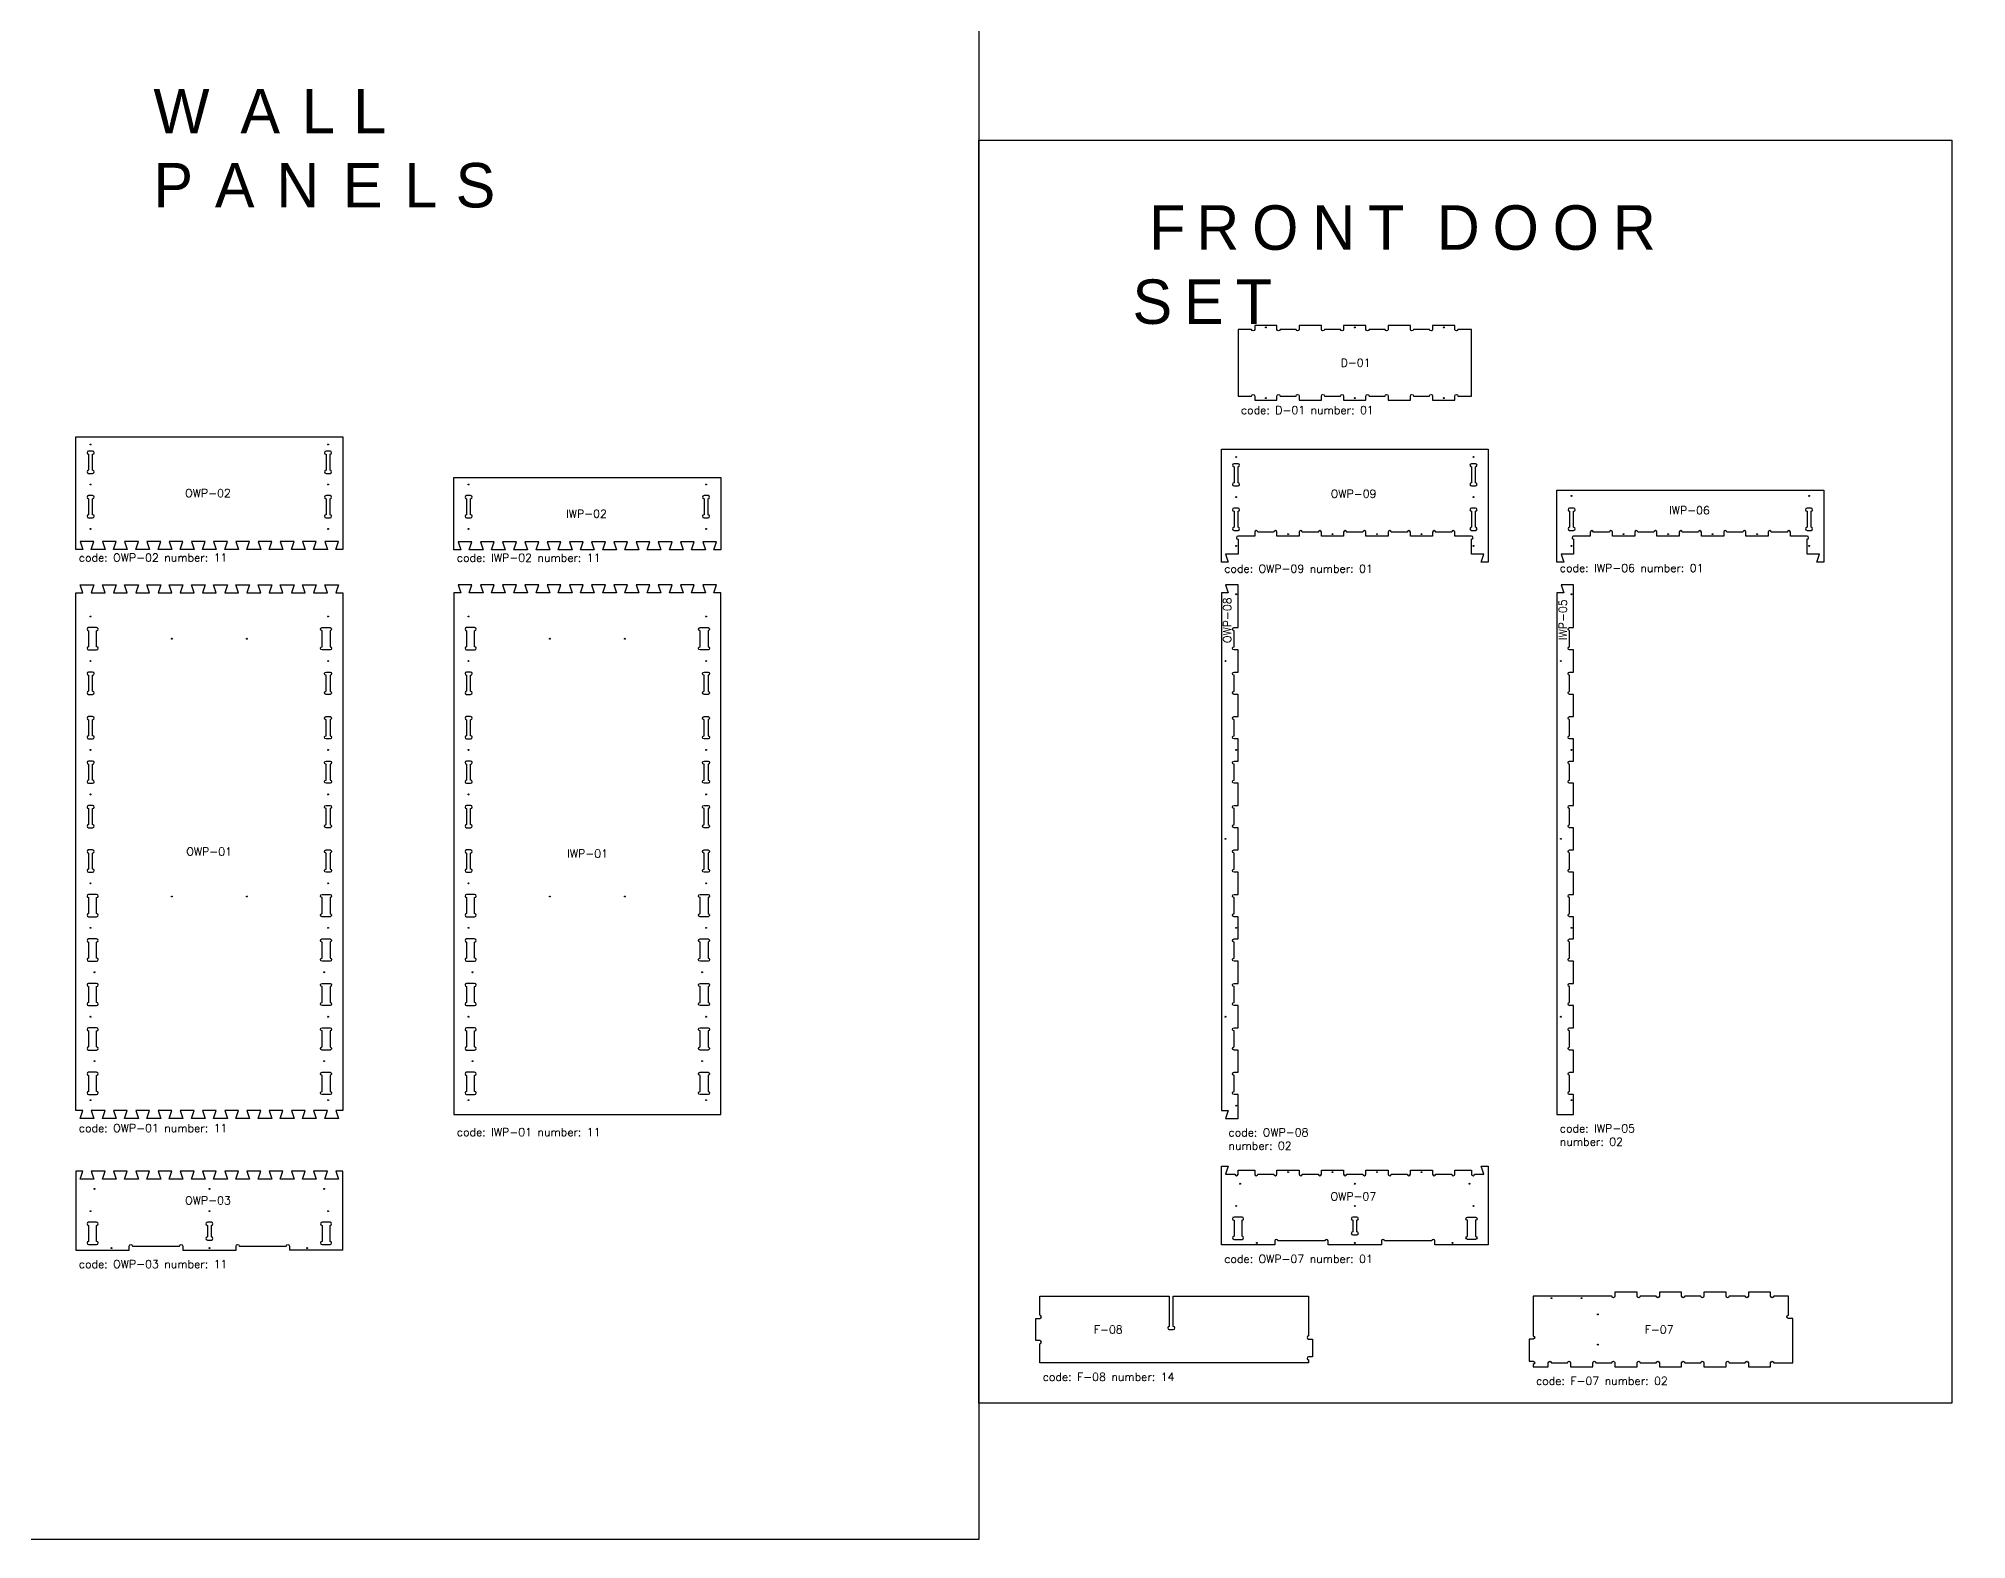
# Model space of a CAD drawing. Header units: millimetres. Extents: x -2063935 to 28085, y -14264 to 11271.
# Drawn here: x -1698 to 6974, y -5911 to 839 of the extents above; entities that cross this region are included whole.
import ezdxf
from ezdxf import colors
from ezdxf.entities.mleader import LeaderData, LeaderLine
from ezdxf.math import Vec2, Vec3

# ---------------------------------------------------------------- set-up
doc = ezdxf.new("R2010")
doc.units = ezdxf.units.MM
for name, color, linetype in [('codes', 1, 'Continuous'), ('collection', 9, 'Continuous'), ('drill holes d4mm x 50mm screws', 3, 'Continuous'), ('holes d12mm for bolts d10mm', 6, 'Continuous'), ('text', 4, 'Continuous')]:
    doc.layers.add(name, color=color, linetype=linetype)
doc.styles.get("Standard").update_dxf_attribs({"font": 'romans.shx'})

msp = doc.modelspace()

# ---------------------------------------------------------------- linework, layer by layer
at = {"color": 2}
msp.add_line((-329.41142, -4609.66837), (-569.41142, -4609.66837), dxfattribs=at)
for points in [[(4272.78043, -786.88309), (4272.78043, -768.88309, -1), (4286.78043, -768.88309), (4358.78043, -768.88309, -1), (4372.78043, -768.88309), (4372.78043, -786.88309), (4472.78043, -786.88309), (4472.78043, -768.88309, -1), (4486.78043, -768.88309), (4558.78043, -768.88309, -1), (4572.78043, -768.88309), (4572.78043, -786.88309), (4672.78043, -786.88309), (4672.78043, -768.88309, -1), (4686.78043, -768.88309), (4747.78043, -768.88309), (4747.78043, -468.88309), (4686.78043, -468.88309, -1), (4672.78043, -468.88309), (4672.78043, -450.88309), (4572.78043, -450.88309), (4572.78043, -468.88309, -1), (4558.78043, -468.88309), (4486.78043, -468.88309, -1), (4472.78043, -468.88309), (4472.78043, -450.88309), (4372.78043, -450.88309), (4372.78043, -468.88309, -1), (4358.78043, -468.88309), (4286.78043, -468.88309, -1), (4272.78043, -468.88309), (4272.78043, -450.88309), (4172.78043, -450.88309), (4172.78043, -468.88309, -1), (4158.78043, -468.88309), (4086.78043, -468.88309, -1), (4072.78043, -468.88309), (4072.78043, -450.88309), (3972.78043, -450.88309), (3972.78043, -468.88309, -1), (3958.78043, -468.88309), (3886.78043, -468.88309, -1), (3872.78043, -468.88309), (3872.78043, -450.88309), (3772.78043, -450.88309), (3772.78043, -468.88309, -1), (3758.78043, -468.88309), (3697.78043, -468.88309), (3697.78043, -768.88309), (3758.78043, -768.88309, -1), (3772.78043, -768.88309), (3772.78043, -786.88309), (3872.78043, -786.88309), (3872.78043, -768.88309, -1), (3886.78043, -768.88309), (3958.78043, -768.88309, -1), (3972.78043, -768.88309), (3972.78043, -786.88309), (4072.78043, -786.88309), (4072.78043, -768.88309, -1), (4086.78043, -768.88309), (4158.78043, -768.88309, -1), (4172.78043, -768.88309), (4172.78043, -786.88309), (4272.78043, -786.88309)], [(4747.78043, -1479.91279), (4747.78043, -1412.91279, 1), (4747.78043, -1398.91279), (4672.78043, -1398.91279), (4672.78043, -1380.91279, 1), (4658.78043, -1380.91279), (4586.78043, -1380.91279, 1), (4572.78043, -1380.91279), (4572.78043, -1398.91279), (4472.78043, -1398.91279), (4472.78043, -1380.91279, 1), (4458.78043, -1380.91279), (4386.78043, -1380.91279, 1), (4372.78043, -1380.91279), (4372.78043, -1398.91279), (4272.78043, -1398.91279), (4272.78043, -1380.91279, 1), (4258.78043, -1380.91279), (4186.78043, -1380.91279, 1), (4172.78043, -1380.91279), (4172.78043, -1398.91279), (4072.78043, -1398.91279), (4072.78043, -1380.91279, 1), (4058.78043, -1380.91279), (3986.78043, -1380.91279, 1), (3972.78043, -1380.91279), (3972.78043, -1398.91279), (3872.78043, -1398.91279), (3872.78043, -1380.91279, 1), (3858.78043, -1380.91279), (3786.78043, -1380.91279, 1), (3772.78043, -1380.91279), (3772.78043, -1398.91279), (3697.78043, -1398.91279, 1), (3697.78043, -1412.91279), (3697.78043, -1479.91279), (3641.78043, -1479.91279), (3653.78043, -1515.91279), (3622.78043, -1515.91279), (3622.78043, -1008.31541), (4822.78043, -1008.31541), (4822.78043, -1515.91279), (4791.78043, -1515.91279), (4803.78043, -1479.91279), (4747.78043, -1479.91279)], [(5482.1452, -1398.91279), (5382.1452, -1398.91279), (5382.1452, -1380.91279, 1), (5368.1452, -1380.91279), (5296.1452, -1380.91279, 1), (5282.1452, -1380.91279), (5282.1452, -1398.91279), (5207.1452, -1398.91279, 1), (5207.1452, -1412.91279), (5207.1452, -1479.91279), (5151.1452, -1479.91279), (5163.1452, -1515.91279), (5132.1452, -1515.91279), (5132.1452, -1191.91279), (6332.1452, -1191.91279), (6332.1452, -1515.91279), (6301.1452, -1515.91279), (6313.1452, -1479.91279), (6257.1452, -1479.91279), (6257.1452, -1412.91279, 1), (6257.1452, -1398.91279), (6182.1452, -1398.91279), (6182.1452, -1380.91279, 1), (6168.1452, -1380.91279), (6096.1452, -1380.91279, 1), (6082.1452, -1380.91279), (6082.1452, -1398.91279), (5982.1452, -1398.91279), (5982.1452, -1380.91279, 1), (5968.1452, -1380.91279), (5896.1452, -1380.91279, 1), (5882.1452, -1380.91279), (5882.1452, -1398.91279), (5782.1452, -1398.91279), (5782.1452, -1380.91279, 1), (5768.1452, -1380.91279), (5696.1452, -1380.91279, 1), (5682.1452, -1380.91279), (5682.1452, -1398.91279), (5582.1452, -1398.91279), (5582.1452, -1380.91279, 1), (5568.1452, -1380.91279), (5496.1452, -1380.91279, 1), (5482.1452, -1380.91279), (5482.1452, -1398.91279)], [(3697.78043, -3710.37969), (3679.78043, -3710.37969, -1), (3679.78043, -3696.37969), (3679.78043, -3624.37969, -1), (3679.78043, -3610.37969), (3697.78043, -3610.37969), (3697.78043, -3510.37969), (3679.78043, -3510.37969, -1), (3679.78043, -3496.37969), (3679.78043, -3424.37969, -1), (3679.78043, -3410.37969), (3697.78043, -3410.37969), (3697.78043, -3310.37969), (3679.78043, -3310.37969, -1), (3679.78043, -3296.37969), (3679.78043, -3224.37969, -1), (3679.78043, -3210.37969), (3697.78043, -3210.37969), (3697.78043, -3110.37969), (3679.78043, -3110.37969, -1), (3679.78043, -3096.37969), (3679.78043, -3024.37969, -1), (3679.78043, -3010.37969), (3697.78043, -3010.37969), (3697.78043, -2910.37969), (3679.78043, -2910.37969, -1), (3679.78043, -2896.37969), (3679.78043, -2824.37969, -1), (3679.78043, -2810.37969), (3697.78043, -2810.37969), (3697.78043, -2710.37969), (3679.78043, -2710.37969, -1), (3679.78043, -2696.37969), (3679.78043, -2624.37969, -1), (3679.78043, -2610.37969), (3697.78043, -2610.37969), (3697.78043, -2510.37969), (3679.78043, -2510.37969, -1), (3679.78043, -2496.37969), (3679.78043, -2424.37969, -1), (3679.78043, -2410.37969), (3697.78043, -2410.37969), (3697.78043, -2310.37969), (3679.78043, -2310.37969, -1), (3679.78043, -2296.37969), (3679.78043, -2224.37969, -1), (3679.78043, -2210.37969), (3697.78043, -2210.37969), (3697.78043, -2110.37969), (3679.78043, -2110.37969, -1), (3679.78043, -2096.37969), (3679.78043, -2024.37969, -1), (3679.78043, -2010.37969), (3697.78043, -2010.37969), (3697.78043, -1910.37969), (3679.78043, -1910.37969, -1), (3679.78043, -1896.37969), (3679.78043, -1824.37969, -1), (3679.78043, -1810.37969), (3697.78043, -1810.37969), (3697.78043, -1617.37969), (3641.78043, -1617.37969), (3653.78043, -1653.37969), (3622.78043, -1653.37969), (3622.78043, -3981.37969), (3653.78043, -3981.37969), (3641.78043, -4017.37969), (3697.78043, -4017.37969), (3697.78043, -3910.37969), (3679.78043, -3910.37969, -1), (3679.78043, -3896.37969), (3679.78043, -3824.37969, -1), (3679.78043, -3810.37969), (3697.78043, -3810.37969), (3697.78043, -3710.37969)], [(5207.1452, -1910.37969), (5189.1452, -1910.37969, -1), (5189.1452, -1896.37969), (5189.1452, -1824.37969, -1), (5189.1452, -1810.37969), (5207.1452, -1810.37969), (5207.1452, -1617.37969), (5151.1452, -1617.37969), (5163.1452, -1653.37969), (5132.1452, -1653.37969), (5132.1452, -3999.37969), (5207.1452, -3999.37969), (5207.1452, -3910.37969), (5189.1452, -3910.37969, -1), (5189.1452, -3896.37969), (5189.1452, -3824.37969, -1), (5189.1452, -3810.37969), (5207.1452, -3810.37969), (5207.1452, -3710.37969), (5189.1452, -3710.37969, -1), (5189.1452, -3696.37969), (5189.1452, -3624.37969, -1), (5189.1452, -3610.37969), (5207.1452, -3610.37969), (5207.1452, -3510.37969), (5189.1452, -3510.37969, -1), (5189.1452, -3496.37969), (5189.1452, -3424.37969, -1), (5189.1452, -3410.37969), (5207.1452, -3410.37969), (5207.1452, -3310.37969), (5189.1452, -3310.37969, -1), (5189.1452, -3296.37969), (5189.1452, -3224.37969, -1), (5189.1452, -3210.37969), (5207.1452, -3210.37969), (5207.1452, -3110.37969), (5189.1452, -3110.37969, -1), (5189.1452, -3096.37969), (5189.1452, -3024.37969, -1), (5189.1452, -3010.37969), (5207.1452, -3010.37969), (5207.1452, -2910.37969), (5189.1452, -2910.37969, -1), (5189.1452, -2896.37969), (5189.1452, -2824.37969, -1), (5189.1452, -2810.37969), (5207.1452, -2810.37969), (5207.1452, -2710.37969), (5189.1452, -2710.37969, -1), (5189.1452, -2696.37969), (5189.1452, -2624.37969, -1), (5189.1452, -2610.37969), (5207.1452, -2610.37969), (5207.1452, -2510.37969), (5189.1452, -2510.37969, -1), (5189.1452, -2496.37969), (5189.1452, -2424.37969, -1), (5189.1452, -2410.37969), (5207.1452, -2410.37969), (5207.1452, -2310.37969), (5189.1452, -2310.37969, -1), (5189.1452, -2296.37969), (5189.1452, -2224.37969, -1), (5189.1452, -2210.37969), (5207.1452, -2210.37969), (5207.1452, -2110.37969), (5189.1452, -2110.37969, -1), (5189.1452, -2096.37969), (5189.1452, -2024.37969, -1), (5189.1452, -2010.37969), (5207.1452, -2010.37969), (5207.1452, -1910.37969)], [(4761.78043, -4268.62685), (4803.78043, -4268.62685), (4791.78043, -4232.62685), (4822.78043, -4232.62685), (4822.78043, -4586.62685), (4582.78043, -4586.62685), (4582.78043, -4568.62685, 1), (4568.78043, -4568.62685), (4356.78043, -4568.62685, 1), (4342.78043, -4568.62685), (4342.78043, -4586.62685), (4102.78043, -4586.62685), (4102.78043, -4568.62685, 1), (4088.78043, -4568.62685), (3876.78043, -4568.62685, 1), (3862.78043, -4568.62685), (3862.78043, -4586.62685), (3622.78043, -4586.62685), (3622.78043, -4232.62685), (3653.78043, -4232.62685), (3641.78043, -4268.62685), (3683.78043, -4268.62685, 1), (3697.78043, -4268.62685), (3697.78043, -4250.62685), (3772.78043, -4250.62685), (3772.78043, -4268.62685, 1), (3786.78043, -4268.62685), (3858.78043, -4268.62685, 1), (3872.78043, -4268.62685), (3872.78043, -4250.62685), (3972.78043, -4250.62685), (3972.78043, -4268.62685, 1), (3986.78043, -4268.62685), (4058.78043, -4268.62685, 1), (4072.78043, -4268.62685), (4072.78043, -4250.62685), (4172.78043, -4250.62685), (4172.78043, -4268.62685, 1), (4186.78043, -4268.62685), (4258.78043, -4268.62685, 1), (4272.78043, -4268.62685), (4272.78043, -4250.62685), (4372.78043, -4250.62685), (4372.78043, -4268.62685, 1), (4386.78043, -4268.62685), (4458.78043, -4268.62685, 1), (4472.78043, -4268.62685), (4472.78043, -4250.62685), (4572.78043, -4250.62685), (4572.78043, -4268.62685, 1), (4586.78043, -4268.62685), (4658.78043, -4268.62685, 1), (4672.78043, -4268.62685), (4672.78043, -4250.62685), (4747.78043, -4250.62685), (4747.78043, -4268.62685, 1), (4761.78043, -4268.62685)], [(-329.41142, -4609.66837), (-329.41142, -4255.66837), (-360.41142, -4255.66837), (-348.41142, -4291.66837), (-410.41142, -4291.66837), (-398.41142, -4255.66837), (-460.41142, -4255.66837), (-448.41142, -4291.66837), (-510.41142, -4291.66837), (-498.41142, -4255.66837), (-560.41142, -4255.66837), (-548.41142, -4291.66837), (-610.41142, -4291.66837), (-598.41142, -4255.66837), (-660.41142, -4255.66837), (-648.41142, -4291.66837), (-710.41142, -4291.66837), (-698.41142, -4255.66837), (-760.41142, -4255.66837), (-748.41142, -4291.66837), (-810.41142, -4291.66837), (-798.41142, -4255.66837), (-860.41142, -4255.66837), (-848.41142, -4291.66837), (-910.41142, -4291.66837), (-898.41142, -4255.66837), (-960.41142, -4255.66837), (-948.41142, -4291.66837), (-1010.41142, -4291.66837), (-998.41142, -4255.66837), (-1060.41142, -4255.66837), (-1048.41142, -4291.66837), (-1110.41142, -4291.66837), (-1098.41142, -4255.66837), (-1160.41142, -4255.66837), (-1148.41142, -4291.66837), (-1210.41142, -4291.66837), (-1198.41142, -4255.66837), (-1260.41142, -4255.66837), (-1248.41142, -4291.66837), (-1310.41142, -4291.66837), (-1298.41142, -4255.66837), (-1360.41142, -4255.66837), (-1348.41142, -4291.66837), (-1410.41142, -4291.66837), (-1398.41142, -4255.66837), (-1460.41142, -4255.66837), (-1448.41142, -4291.66837), (-1510.41142, -4291.66837), (-1498.41142, -4255.66837), (-1529.41142, -4255.66837), (-1529.41142, -4609.66837), (-1289.41142, -4609.66837), (-1289.41142, -4591.66837, -1), (-1275.41142, -4591.66837), (-1063.41142, -4591.66837, -1), (-1049.41142, -4591.66837), (-1049.41142, -4609.66837), (-809.41142, -4609.66837), (-809.41142, -4591.66837, -1), (-795.41142, -4591.66837), (-583.41142, -4591.66837, -1), (-569.41142, -4591.66837), (-569.41142, -4609.66837)], [(5693.07369, -5135.16672), (5693.07369, -5117.16672, -1), (5707.07369, -5117.16672), (5779.07369, -5117.16672, -1), (5793.07369, -5117.16672), (5793.07369, -5135.16672), (5893.07369, -5135.16672), (5893.07369, -5117.16672, -1), (5907.07369, -5117.16672), (5979.07369, -5117.16672, -1), (5993.07369, -5117.16672), (5993.07369, -5135.16672), (6093.07369, -5135.16672), (6093.07369, -5117.16672, -1), (6107.07369, -5117.16672), (6193.07369, -5117.16672), (6193.07369, -4917.16672), (6173.07369, -4917.16672, -1), (6173.07369, -4903.16672), (6173.07369, -4817.16672), (6107.07369, -4817.16672, -1), (6093.07369, -4817.16672), (6093.07369, -4799.16672), (5993.07369, -4799.16672), (5993.07369, -4817.16672, -1), (5979.07369, -4817.16672), (5907.07369, -4817.16672, -1), (5893.07369, -4817.16672), (5893.07369, -4799.16672), (5793.07369, -4799.16672), (5793.07369, -4817.16672, -1), (5779.07369, -4817.16672), (5707.07369, -4817.16672, -1), (5693.07369, -4817.16672), (5693.07369, -4799.16672), (5593.07369, -4799.16672), (5593.07369, -4817.16672, -1), (5579.07369, -4817.16672), (5507.07369, -4817.16672, -1), (5493.07369, -4817.16672), (5493.07369, -4799.16672), (5393.07369, -4799.16672), (5393.07369, -4817.16672, -1), (5379.07369, -4817.16672), (5025.07369, -4817.16672), (5025.07369, -4996.16672, -1), (5025.07369, -5010.16672), (5007.07369, -5010.16672), (5007.07369, -5110.16672), (5025.07369, -5110.16672, -1), (5025.07369, -5124.16672), (5025.07369, -5135.16672), (5093.07369, -5135.16672), (5093.07369, -5117.16672, -1), (5107.07369, -5117.16672), (5179.07369, -5117.16672, -1), (5193.07369, -5117.16672), (5193.07369, -5135.16672), (5293.07369, -5135.16672), (5293.07369, -5117.16672, -1), (5307.07369, -5117.16672), (5379.07369, -5117.16672, -1), (5393.07369, -5117.16672), (5393.07369, -5135.16672), (5493.07369, -5135.16672), (5493.07369, -5117.16672, -1), (5507.07369, -5117.16672), (5579.07369, -5117.16672, -1), (5593.07369, -5117.16672), (5593.07369, -5135.16672), (5693.07369, -5135.16672)]]:
    msp.add_lwpolyline(points, format="xyb", dxfattribs=at)
for points in [[(-1160.41142, -1459.4622), (-1148.41142, -1423.4622), (-1210.41142, -1423.4622), (-1198.41142, -1459.4622), (-1260.41142, -1459.4622), (-1248.41142, -1423.4622), (-1310.41142, -1423.4622), (-1298.41142, -1459.4622), (-1360.41142, -1459.4622), (-1348.41142, -1423.4622), (-1410.41142, -1423.4622), (-1398.41142, -1459.4622), (-1460.41142, -1459.4622), (-1448.41142, -1423.4622), (-1510.41142, -1423.4622), (-1498.41142, -1459.4622), (-1529.41142, -1459.4622), (-1529.41142, -951.86481), (-329.41142, -951.86481), (-329.41142, -1459.4622), (-360.41142, -1459.4622), (-348.41142, -1423.4622), (-410.41142, -1423.4622), (-398.41142, -1459.4622), (-460.41142, -1459.4622), (-448.41142, -1423.4622), (-510.41142, -1423.4622), (-498.41142, -1459.4622), (-560.41142, -1459.4622), (-548.41142, -1423.4622), (-610.41142, -1423.4622), (-598.41142, -1459.4622), (-660.41142, -1459.4622), (-648.41142, -1423.4622), (-710.41142, -1423.4622), (-698.41142, -1459.4622), (-760.41142, -1459.4622), (-748.41142, -1423.4622), (-810.41142, -1423.4622), (-798.41142, -1459.4622), (-860.41142, -1459.4622), (-848.41142, -1423.4622), (-910.41142, -1423.4622), (-898.41142, -1459.4622), (-960.41142, -1459.4622), (-948.41142, -1423.4622), (-1010.41142, -1423.4622), (-998.41142, -1459.4622), (-1060.41142, -1459.4622), (-1048.41142, -1423.4622), (-1110.41142, -1423.4622), (-1098.41142, -1459.4622)], [(1370.85525, -1459.80845), (1339.85525, -1459.80845), (1351.85525, -1423.80845), (1289.85525, -1423.80845), (1301.85525, -1459.80845), (1239.85525, -1459.80845), (1251.85525, -1423.80845), (1189.85525, -1423.80845), (1201.85525, -1459.80845), (1139.85525, -1459.80845), (1151.85525, -1423.80845), (1089.85525, -1423.80845), (1101.85525, -1459.80845), (1039.85525, -1459.80845), (1051.85525, -1423.80845), (989.85525, -1423.80845), (1001.85525, -1459.80845), (939.85525, -1459.80845), (951.85525, -1423.80845), (889.85525, -1423.80845), (901.85525, -1459.80845), (839.85525, -1459.80845), (851.85525, -1423.80845), (789.85525, -1423.80845), (801.85525, -1459.80845), (739.85525, -1459.80845), (751.85525, -1423.80845), (689.85525, -1423.80845), (701.85525, -1459.80845), (639.85525, -1459.80845), (651.85525, -1423.80845), (589.85525, -1423.80845), (601.85525, -1459.80845), (539.85525, -1459.80845), (551.85525, -1423.80845), (489.85525, -1423.80845), (501.85525, -1459.80845), (439.85525, -1459.80845), (451.85525, -1423.80845), (389.85525, -1423.80845), (401.85525, -1459.80845), (339.85525, -1459.80845), (351.85525, -1423.80845), (289.85525, -1423.80845), (301.85525, -1459.80845), (239.85525, -1459.80845), (251.85525, -1423.80845), (189.85525, -1423.80845), (201.85525, -1459.80845), (170.85525, -1459.80845), (170.85525, -1135.80845), (1370.85525, -1135.80845)], [(-760.41142, -1653.37969), (-698.41142, -1653.37969), (-710.41142, -1617.37969), (-648.41142, -1617.37969), (-660.41142, -1653.37969), (-598.41142, -1653.37969), (-610.41142, -1617.37969), (-548.41142, -1617.37969), (-560.41142, -1653.37969), (-498.41142, -1653.37969), (-510.41142, -1617.37969), (-448.41142, -1617.37969), (-460.41142, -1653.37969), (-398.41142, -1653.37969), (-410.41142, -1617.37969), (-348.41142, -1617.37969), (-360.41142, -1653.37969), (-329.41142, -1653.37969), (-329.41142, -3981.37969), (-360.41142, -3981.37969), (-348.41142, -4017.37969), (-410.41142, -4017.37969), (-398.41142, -3981.37969), (-460.41142, -3981.37969), (-448.41142, -4017.37969), (-510.41142, -4017.37969), (-498.41142, -3981.37969), (-560.41142, -3981.37969), (-548.41142, -4017.37969), (-610.41142, -4017.37969), (-598.41142, -3981.37969), (-660.41142, -3981.37969), (-648.41142, -4017.37969), (-710.41142, -4017.37969), (-698.41142, -3981.37969), (-760.41142, -3981.37969), (-748.41142, -4017.37969), (-810.41142, -4017.37969), (-798.41142, -3981.37969), (-860.41142, -3981.37969), (-848.41142, -4017.37969), (-910.41142, -4017.37969), (-898.41142, -3981.37969), (-960.41142, -3981.37969), (-948.41142, -4017.37969), (-1010.41142, -4017.37969), (-998.41142, -3981.37969), (-1060.41142, -3981.37969), (-1048.41142, -4017.37969), (-1110.41142, -4017.37969), (-1098.41142, -3981.37969), (-1160.41142, -3981.37969), (-1148.41142, -4017.37969), (-1210.41142, -4017.37969), (-1198.41142, -3981.37969), (-1260.41142, -3981.37969), (-1248.41142, -4017.37969), (-1310.41142, -4017.37969), (-1298.41142, -3981.37969), (-1360.41142, -3981.37969), (-1348.41142, -4017.37969), (-1410.41142, -4017.37969), (-1398.41142, -3981.37969), (-1460.41142, -3981.37969), (-1448.41142, -4017.37969), (-1510.41142, -4017.37969), (-1498.41142, -3981.37969), (-1529.41142, -3981.37969), (-1529.41142, -1653.37969), (-1498.41142, -1653.37969), (-1510.41142, -1617.37969), (-1448.41142, -1617.37969), (-1460.41142, -1653.37969), (-1398.41142, -1653.37969), (-1410.41142, -1617.37969), (-1348.41142, -1617.37969), (-1360.41142, -1653.37969), (-1298.41142, -1653.37969), (-1310.41142, -1617.37969), (-1248.41142, -1617.37969), (-1260.41142, -1653.37969), (-1198.41142, -1653.37969), (-1210.41142, -1617.37969), (-1148.41142, -1617.37969), (-1160.41142, -1653.37969), (-1098.41142, -1653.37969), (-1110.41142, -1617.37969), (-1048.41142, -1617.37969), (-1060.41142, -1653.37969), (-998.41142, -1653.37969), (-1010.41142, -1617.37969), (-948.41142, -1617.37969), (-960.41142, -1653.37969), (-898.41142, -1653.37969), (-910.41142, -1617.37969), (-848.41142, -1617.37969), (-860.41142, -1653.37969), (-798.41142, -1653.37969), (-810.41142, -1617.37969), (-748.41142, -1617.37969)], [(801.85525, -1653.37969), (739.85525, -1653.37969), (751.85525, -1617.37969), (689.85525, -1617.37969), (701.85525, -1653.37969), (639.85525, -1653.37969), (651.85525, -1617.37969), (589.85525, -1617.37969), (601.85525, -1653.37969), (539.85525, -1653.37969), (551.85525, -1617.37969), (489.85525, -1617.37969), (501.85525, -1653.37969), (439.85525, -1653.37969), (451.85525, -1617.37969), (389.85525, -1617.37969), (401.85525, -1653.37969), (339.85525, -1653.37969), (351.85525, -1617.37969), (289.85525, -1617.37969), (301.85525, -1653.37969), (239.85525, -1653.37969), (251.85525, -1617.37969), (189.85525, -1617.37969), (201.85525, -1653.37969), (170.85525, -1653.37969), (170.85525, -3999.37969), (1370.85525, -3999.37969), (1370.85525, -1653.37969), (1339.85525, -1653.37969), (1351.85525, -1617.37969), (1289.85525, -1617.37969), (1301.85525, -1653.37969), (1239.85525, -1653.37969), (1251.85525, -1617.37969), (1189.85525, -1617.37969), (1201.85525, -1653.37969), (1139.85525, -1653.37969), (1151.85525, -1617.37969), (1089.85525, -1617.37969), (1101.85525, -1653.37969), (1039.85525, -1653.37969), (1051.85525, -1617.37969), (989.85525, -1617.37969), (1001.85525, -1653.37969), (939.85525, -1653.37969), (951.85525, -1617.37969), (889.85525, -1617.37969), (901.85525, -1653.37969), (839.85525, -1653.37969), (851.85525, -1617.37969), (789.85525, -1617.37969)]]:
    msp.add_lwpolyline(points, close=True, dxfattribs=at)
for points in [[(-1472.41142, -1116.4622), (-1454.41142, -1116.4622, 1), (-1454.41142, -1102.4622), (-1454.41142, -1030.4622, 1), (-1454.41142, -1016.4622), (-1472.41142, -1016.4622, 1), (-1472.41142, -1030.4622), (-1472.41142, -1102.4622, 1)], [(-404.41142, -1116.4622), (-386.41142, -1116.4622, 1), (-386.41142, -1102.4622), (-386.41142, -1030.4622, 1), (-386.41142, -1016.4622), (-404.41142, -1016.4622, 1), (-404.41142, -1030.4622), (-404.41142, -1102.4622, 1)], [(3679.78043, -1172.91279), (3697.78043, -1172.91279, 1), (3697.78043, -1158.91279), (3697.78043, -1086.91279, 1), (3697.78043, -1072.91279), (3679.78043, -1072.91279, 1), (3679.78043, -1086.91279), (3679.78043, -1158.91279, 1)], [(4747.78043, -1172.91279), (4765.78043, -1172.91279, 1), (4765.78043, -1158.91279), (4765.78043, -1086.91279, 1), (4765.78043, -1072.91279), (4747.78043, -1072.91279, 1), (4747.78043, -1086.91279), (4747.78043, -1158.91279, 1)], [(-1472.41142, -1316.4622), (-1454.41142, -1316.4622, 1), (-1454.41142, -1302.4622), (-1454.41142, -1230.4622, 1), (-1454.41142, -1216.4622), (-1472.41142, -1216.4622, 1), (-1472.41142, -1230.4622), (-1472.41142, -1302.4622, 1)], [(-404.41142, -1316.4622), (-386.41142, -1316.4622, 1), (-386.41142, -1302.4622), (-386.41142, -1230.4622, 1), (-386.41142, -1216.4622), (-404.41142, -1216.4622, 1), (-404.41142, -1230.4622), (-404.41142, -1302.4622, 1)], [(227.85525, -1316.4622), (245.85525, -1316.4622, 1), (245.85525, -1302.4622), (245.85525, -1230.4622, 1), (245.85525, -1216.4622), (227.85525, -1216.4622, 1), (227.85525, -1230.4622), (227.85525, -1302.4622, 1)], [(1295.85525, -1316.4622), (1313.85525, -1316.4622, 1), (1313.85525, -1302.4622), (1313.85525, -1230.4622, 1), (1313.85525, -1216.4622), (1295.85525, -1216.4622, 1), (1295.85525, -1230.4622), (1295.85525, -1302.4622, 1)], [(3679.78043, -1372.91279), (3697.78043, -1372.91279, 1), (3697.78043, -1358.91279), (3697.78043, -1286.91279, 1), (3697.78043, -1272.91279), (3679.78043, -1272.91279, 1), (3679.78043, -1286.91279), (3679.78043, -1358.91279, 1)], [(4747.78043, -1372.91279), (4765.78043, -1372.91279, 1), (4765.78043, -1358.91279), (4765.78043, -1286.91279, 1), (4765.78043, -1272.91279), (4747.78043, -1272.91279, 1), (4747.78043, -1286.91279), (4747.78043, -1358.91279, 1)], [(5189.1452, -1372.91279), (5207.1452, -1372.91279, 1), (5207.1452, -1358.91279), (5207.1452, -1286.91279, 1), (5207.1452, -1272.91279), (5189.1452, -1272.91279, 1), (5189.1452, -1286.91279), (5189.1452, -1358.91279, 1)], [(6257.1452, -1372.91279), (6275.1452, -1372.91279, 1), (6275.1452, -1358.91279), (6275.1452, -1286.91279, 1), (6275.1452, -1272.91279), (6257.1452, -1272.91279, 1), (6257.1452, -1286.91279), (6257.1452, -1358.91279, 1)], [(-1472.41142, -1910.37969), (-1436.41142, -1910.37969, 1), (-1436.41142, -1896.37969), (-1436.41142, -1824.37969, 1), (-1436.41142, -1810.37969), (-1472.41142, -1810.37969, 1), (-1472.41142, -1824.37969), (-1472.41142, -1896.37969, 1)], [(-386.41142, -1910.37969), (-422.41142, -1910.37969, -1), (-422.41142, -1896.37969), (-422.41142, -1824.37969, -1), (-422.41142, -1810.37969), (-386.41142, -1810.37969, -1), (-386.41142, -1824.37969), (-386.41142, -1896.37969, -1)], [(227.85525, -1910.37969), (263.85525, -1910.37969, 1), (263.85525, -1896.37969), (263.85525, -1824.37969, 1), (263.85525, -1810.37969), (227.85525, -1810.37969, 1), (227.85525, -1824.37969), (227.85525, -1896.37969, 1)], [(1313.85525, -1910.37969), (1277.85525, -1910.37969, -1), (1277.85525, -1896.37969), (1277.85525, -1824.37969, -1), (1277.85525, -1810.37969), (1313.85525, -1810.37969, -1), (1313.85525, -1824.37969), (1313.85525, -1896.37969, -1)], [(-1472.41142, -2110.37969), (-1454.41142, -2110.37969, 1), (-1454.41142, -2096.37969), (-1454.41142, -2024.37969, 1), (-1454.41142, -2010.37969), (-1472.41142, -2010.37969, 1), (-1472.41142, -2024.37969), (-1472.41142, -2096.37969, 1)], [(-386.41142, -2110.37969), (-404.41142, -2110.37969, -1), (-404.41142, -2096.37969), (-404.41142, -2024.37969, -1), (-404.41142, -2010.37969), (-386.41142, -2010.37969, -1), (-386.41142, -2024.37969), (-386.41142, -2096.37969, -1)], [(227.85525, -2110.37969), (245.85525, -2110.37969, 1), (245.85525, -2096.37969), (245.85525, -2024.37969, 1), (245.85525, -2010.37969), (227.85525, -2010.37969, 1), (227.85525, -2024.37969), (227.85525, -2096.37969, 1)], [(1313.85525, -2110.37969), (1295.85525, -2110.37969, -1), (1295.85525, -2096.37969), (1295.85525, -2024.37969, -1), (1295.85525, -2010.37969), (1313.85525, -2010.37969, -1), (1313.85525, -2024.37969), (1313.85525, -2096.37969, -1)], [(-1472.41142, -2310.37969), (-1454.41142, -2310.37969, 1), (-1454.41142, -2296.37969), (-1454.41142, -2224.37969, 1), (-1454.41142, -2210.37969), (-1472.41142, -2210.37969, 1), (-1472.41142, -2224.37969), (-1472.41142, -2296.37969, 1)], [(-386.41142, -2310.37969), (-404.41142, -2310.37969, -1), (-404.41142, -2296.37969), (-404.41142, -2224.37969, -1), (-404.41142, -2210.37969), (-386.41142, -2210.37969, -1), (-386.41142, -2224.37969), (-386.41142, -2296.37969, -1)], [(227.85525, -2310.37969), (245.85525, -2310.37969, 1), (245.85525, -2296.37969), (245.85525, -2224.37969, 1), (245.85525, -2210.37969), (227.85525, -2210.37969, 1), (227.85525, -2224.37969), (227.85525, -2296.37969, 1)], [(1313.85525, -2310.37969), (1295.85525, -2310.37969, -1), (1295.85525, -2296.37969), (1295.85525, -2224.37969, -1), (1295.85525, -2210.37969), (1313.85525, -2210.37969, -1), (1313.85525, -2224.37969), (1313.85525, -2296.37969, -1)], [(-1472.41142, -2510.37969), (-1454.41142, -2510.37969, 1), (-1454.41142, -2496.37969), (-1454.41142, -2424.37969, 1), (-1454.41142, -2410.37969), (-1472.41142, -2410.37969, 1), (-1472.41142, -2424.37969), (-1472.41142, -2496.37969, 1)], [(-386.41142, -2510.37969), (-404.41142, -2510.37969, -1), (-404.41142, -2496.37969), (-404.41142, -2424.37969, -1), (-404.41142, -2410.37969), (-386.41142, -2410.37969, -1), (-386.41142, -2424.37969), (-386.41142, -2496.37969, -1)], [(227.85525, -2510.37969), (245.85525, -2510.37969, 1), (245.85525, -2496.37969), (245.85525, -2424.37969, 1), (245.85525, -2410.37969), (227.85525, -2410.37969, 1), (227.85525, -2424.37969), (227.85525, -2496.37969, 1)], [(1313.85525, -2510.37969), (1295.85525, -2510.37969, -1), (1295.85525, -2496.37969), (1295.85525, -2424.37969, -1), (1295.85525, -2410.37969), (1313.85525, -2410.37969, -1), (1313.85525, -2424.37969), (1313.85525, -2496.37969, -1)], [(-1472.41142, -2710.37969), (-1454.41142, -2710.37969, 1), (-1454.41142, -2696.37969), (-1454.41142, -2624.37969, 1), (-1454.41142, -2610.37969), (-1472.41142, -2610.37969, 1), (-1472.41142, -2624.37969), (-1472.41142, -2696.37969, 1)], [(-386.41142, -2710.37969), (-404.41142, -2710.37969, -1), (-404.41142, -2696.37969), (-404.41142, -2624.37969, -1), (-404.41142, -2610.37969), (-386.41142, -2610.37969, -1), (-386.41142, -2624.37969), (-386.41142, -2696.37969, -1)], [(227.85525, -2710.37969), (245.85525, -2710.37969, 1), (245.85525, -2696.37969), (245.85525, -2624.37969, 1), (245.85525, -2610.37969), (227.85525, -2610.37969, 1), (227.85525, -2624.37969), (227.85525, -2696.37969, 1)], [(1313.85525, -2710.37969), (1295.85525, -2710.37969, -1), (1295.85525, -2696.37969), (1295.85525, -2624.37969, -1), (1295.85525, -2610.37969), (1313.85525, -2610.37969, -1), (1313.85525, -2624.37969), (1313.85525, -2696.37969, -1)], [(-1472.41142, -2910.37969), (-1454.41142, -2910.37969, 1), (-1454.41142, -2896.37969), (-1454.41142, -2824.37969, 1), (-1454.41142, -2810.37969), (-1472.41142, -2810.37969, 1), (-1472.41142, -2824.37969), (-1472.41142, -2896.37969, 1)], [(-386.41142, -2910.37969), (-404.41142, -2910.37969, -1), (-404.41142, -2896.37969), (-404.41142, -2824.37969, -1), (-404.41142, -2810.37969), (-386.41142, -2810.37969, -1), (-386.41142, -2824.37969), (-386.41142, -2896.37969, -1)], [(227.85525, -2910.37969), (245.85525, -2910.37969, 1), (245.85525, -2896.37969), (245.85525, -2824.37969, 1), (245.85525, -2810.37969), (227.85525, -2810.37969, 1), (227.85525, -2824.37969), (227.85525, -2896.37969, 1)], [(1313.85525, -2910.37969), (1295.85525, -2910.37969, -1), (1295.85525, -2896.37969), (1295.85525, -2824.37969, -1), (1295.85525, -2810.37969), (1313.85525, -2810.37969, -1), (1313.85525, -2824.37969), (1313.85525, -2896.37969, -1)], [(-1472.41142, -3110.37969), (-1436.41142, -3110.37969, 1), (-1436.41142, -3096.37969), (-1436.41142, -3024.37969, 1), (-1436.41142, -3010.37969), (-1472.41142, -3010.37969, 1), (-1472.41142, -3024.37969), (-1472.41142, -3096.37969, 1)], [(-386.41142, -3110.37969), (-422.41142, -3110.37969, -1), (-422.41142, -3096.37969), (-422.41142, -3024.37969, -1), (-422.41142, -3010.37969), (-386.41142, -3010.37969, -1), (-386.41142, -3024.37969), (-386.41142, -3096.37969, -1)], [(227.85525, -3110.37969), (263.85525, -3110.37969, 1), (263.85525, -3096.37969), (263.85525, -3024.37969, 1), (263.85525, -3010.37969), (227.85525, -3010.37969, 1), (227.85525, -3024.37969), (227.85525, -3096.37969, 1)], [(1313.85525, -3110.37969), (1277.85525, -3110.37969, -1), (1277.85525, -3096.37969), (1277.85525, -3024.37969, -1), (1277.85525, -3010.37969), (1313.85525, -3010.37969, -1), (1313.85525, -3024.37969), (1313.85525, -3096.37969, -1)], [(-1472.41142, -3310.37969), (-1436.41142, -3310.37969, 1), (-1436.41142, -3296.37969), (-1436.41142, -3224.37969, 1), (-1436.41142, -3210.37969), (-1472.41142, -3210.37969, 1), (-1472.41142, -3224.37969), (-1472.41142, -3296.37969, 1)], [(-386.41142, -3310.37969), (-422.41142, -3310.37969, -1), (-422.41142, -3296.37969), (-422.41142, -3224.37969, -1), (-422.41142, -3210.37969), (-386.41142, -3210.37969, -1), (-386.41142, -3224.37969), (-386.41142, -3296.37969, -1)], [(227.85525, -3310.37969), (263.85525, -3310.37969, 1), (263.85525, -3296.37969), (263.85525, -3224.37969, 1), (263.85525, -3210.37969), (227.85525, -3210.37969, 1), (227.85525, -3224.37969), (227.85525, -3296.37969, 1)], [(1313.85525, -3310.37969), (1277.85525, -3310.37969, -1), (1277.85525, -3296.37969), (1277.85525, -3224.37969, -1), (1277.85525, -3210.37969), (1313.85525, -3210.37969, -1), (1313.85525, -3224.37969), (1313.85525, -3296.37969, -1)], [(-1472.41142, -3510.37969), (-1436.41142, -3510.37969, 1), (-1436.41142, -3496.37969), (-1436.41142, -3424.37969, 1), (-1436.41142, -3410.37969), (-1472.41142, -3410.37969, 1), (-1472.41142, -3424.37969), (-1472.41142, -3496.37969, 1)], [(-386.41142, -3510.37969), (-422.41142, -3510.37969, -1), (-422.41142, -3496.37969), (-422.41142, -3424.37969, -1), (-422.41142, -3410.37969), (-386.41142, -3410.37969, -1), (-386.41142, -3424.37969), (-386.41142, -3496.37969, -1)], [(227.85525, -3510.37969), (263.85525, -3510.37969, 1), (263.85525, -3496.37969), (263.85525, -3424.37969, 1), (263.85525, -3410.37969), (227.85525, -3410.37969, 1), (227.85525, -3424.37969), (227.85525, -3496.37969, 1)], [(1313.85525, -3510.37969), (1277.85525, -3510.37969, -1), (1277.85525, -3496.37969), (1277.85525, -3424.37969, -1), (1277.85525, -3410.37969), (1313.85525, -3410.37969, -1), (1313.85525, -3424.37969), (1313.85525, -3496.37969, -1)], [(-1472.41142, -3710.37969), (-1436.41142, -3710.37969, 1), (-1436.41142, -3696.37969), (-1436.41142, -3624.37969, 1), (-1436.41142, -3610.37969), (-1472.41142, -3610.37969, 1), (-1472.41142, -3624.37969), (-1472.41142, -3696.37969, 1)], [(-386.41142, -3710.37969), (-422.41142, -3710.37969, -1), (-422.41142, -3696.37969), (-422.41142, -3624.37969, -1), (-422.41142, -3610.37969), (-386.41142, -3610.37969, -1), (-386.41142, -3624.37969), (-386.41142, -3696.37969, -1)], [(227.85525, -3710.37969), (263.85525, -3710.37969, 1), (263.85525, -3696.37969), (263.85525, -3624.37969, 1), (263.85525, -3610.37969), (227.85525, -3610.37969, 1), (227.85525, -3624.37969), (227.85525, -3696.37969, 1)], [(1313.85525, -3710.37969), (1277.85525, -3710.37969, -1), (1277.85525, -3696.37969), (1277.85525, -3624.37969, -1), (1277.85525, -3610.37969), (1313.85525, -3610.37969, -1), (1313.85525, -3624.37969), (1313.85525, -3696.37969, -1)], [(-1472.41142, -3910.37969), (-1436.41142, -3910.37969, 1), (-1436.41142, -3896.37969), (-1436.41142, -3824.37969, 1), (-1436.41142, -3810.37969), (-1472.41142, -3810.37969, 1), (-1472.41142, -3824.37969), (-1472.41142, -3896.37969, 1)], [(-386.41142, -3910.37969), (-422.41142, -3910.37969, -1), (-422.41142, -3896.37969), (-422.41142, -3824.37969, -1), (-422.41142, -3810.37969), (-386.41142, -3810.37969, -1), (-386.41142, -3824.37969), (-386.41142, -3896.37969, -1)], [(227.85525, -3910.37969), (263.85525, -3910.37969, 1), (263.85525, -3896.37969), (263.85525, -3824.37969, 1), (263.85525, -3810.37969), (227.85525, -3810.37969, 1), (227.85525, -3824.37969), (227.85525, -3896.37969, 1)], [(1313.85525, -3910.37969), (1277.85525, -3910.37969, -1), (1277.85525, -3896.37969), (1277.85525, -3824.37969, -1), (1277.85525, -3810.37969), (1313.85525, -3810.37969, -1), (1313.85525, -3824.37969), (1313.85525, -3896.37969, -1)], [(-1472.41142, -4584.66837), (-1436.41142, -4584.66837, 1), (-1436.41142, -4570.66837), (-1436.41142, -4498.66837, 1), (-1436.41142, -4484.66837), (-1472.41142, -4484.66837, 1), (-1472.41142, -4498.66837), (-1472.41142, -4570.66837, 1)], [(-938.41142, -4564.66837), (-920.41142, -4564.66837, 1), (-920.41142, -4550.66837), (-920.41142, -4498.66837, 1), (-920.41142, -4484.66837), (-938.41142, -4484.66837, 1), (-938.41142, -4498.66837), (-938.41142, -4550.66837, 1)], [(-422.41142, -4584.66837), (-386.41142, -4584.66837, 1), (-386.41142, -4570.66837), (-386.41142, -4498.66837, 1), (-386.41142, -4484.66837), (-422.41142, -4484.66837, 1), (-422.41142, -4498.66837), (-422.41142, -4570.66837, 1)], [(3679.78043, -4561.62685), (3715.78043, -4561.62685, 1), (3715.78043, -4547.62685), (3715.78043, -4475.62685, 1), (3715.78043, -4461.62685), (3679.78043, -4461.62685, 1), (3679.78043, -4475.62685), (3679.78043, -4547.62685, 1)], [(4213.78043, -4541.62685), (4231.78043, -4541.62685, 1), (4231.78043, -4527.62685), (4231.78043, -4475.62685, 1), (4231.78043, -4461.62685), (4213.78043, -4461.62685, 1), (4213.78043, -4475.62685), (4213.78043, -4527.62685, 1)], [(4765.78043, -4561.62685), (4729.78043, -4561.62685, -1), (4729.78043, -4547.62685), (4729.78043, -4475.62685, -1), (4729.78043, -4461.62685), (4765.78043, -4461.62685, -1), (4765.78043, -4475.62685), (4765.78043, -4547.62685, -1)], [(3388.219, -4817.16672), (3388.219, -4953.16672, 1), (3388.219, -4967.16672), (3406.219, -4967.16672, 1), (3406.219, -4953.16672), (3406.219, -4817.16672), (4015.219, -4817.16672), (4015.219, -4996.16672, 1), (4015.219, -5010.16672), (4033.219, -5010.16672), (4033.219, -5090.16672), (4015.219, -5090.16672, 1), (4015.219, -5104.16672), (4015.219, -5117.16672), (2806.219, -5117.16672), (2806.219, -5031.16672, 1), (2806.219, -5017.16672), (2788.219, -5017.16672), (2788.219, -4917.16672), (2806.219, -4917.16672, 1), (2806.219, -4903.16672), (2806.219, -4817.16672)]]:
    msp.add_lwpolyline(points, format="xyb", close=True, dxfattribs=at)
at = {"layer": 'collection'}
for points in [[(-2686.72501, 906.12007), (2531.03193, 906.12007), (2531.03193, -5911.27747), (-2686.72501, -5911.27747)], [(2531.03193, 382.3564), (6907.97178, 382.3564), (6907.97178, -5297.70704), (2531.03193, -5297.70704)]]:
    msp.add_lwpolyline(points, close=True, dxfattribs=at)
at = {"layer": 'drill holes d4mm x 50mm screws'}
for centre in [(3822.78043, -459.88309), (4222.78043, -459.88309), (4622.78043, -459.88309), (3822.78043, -777.88309), (4222.78043, -777.88309), (4622.78043, -777.88309), (-1463.41142, -986.4622), (-395.41142, -986.4622), (3688.78043, -1042.91279), (4756.78043, -1042.91279), (-1463.41142, -1166.4622), (-395.41142, -1166.4622), (236.85525, -1166.4622), (1304.85525, -1166.4622), (3688.78043, -1222.91279), (4756.78043, -1222.91279), (5198.1452, -1217.91279), (6266.1452, -1217.91279), (-1463.41142, -1366.4622), (-395.41142, -1366.4622), (236.85525, -1366.4622), (1304.85525, -1366.4622), (3688.78043, -1442.91279), (3922.78043, -1389.91279), (4122.78043, -1389.91279), (4322.78043, -1389.91279), (4522.78043, -1389.91279), (4756.78043, -1442.91279), (5198.1452, -1442.91279), (5432.1452, -1389.91279), (5632.1452, -1389.91279), (5832.1452, -1389.91279), (6032.1452, -1389.91279), (6266.1452, -1442.91279), (3688.78043, -1660.37969), (5198.1452, -1660.37969), (-1463.41142, -1760.37969), (-1463.41142, -1760.37969), (-395.41142, -1760.37969), (-395.41142, -1760.37969), (236.85525, -1760.37969), (236.85525, -1760.37969), (1304.85525, -1760.37969), (1304.85525, -1760.37969), (-1098.41142, -1860.37969), (-760.41142, -1860.37969), (601.85525, -1860.37969), (939.85525, -1860.37969), (-1463.41142, -1960.37969), (-395.41142, -1960.37969), (236.85525, -1960.37969), (1304.85525, -1960.37969), (3640.78043, -1960.37969), (5150.1452, -1960.37969), (-1463.41142, -2360.37969), (-395.41142, -2360.37969), (236.85525, -2360.37969), (1304.85525, -2360.37969), (3688.78043, -2360.37969), (5198.1452, -2360.37969), (-1463.41142, -2560.37969), (-395.41142, -2560.37969), (236.85525, -2560.37969), (1304.85525, -2560.37969), (3640.78043, -2760.37969), (5150.1452, -2760.37969), (-1463.41142, -2960.37969), (-1463.41142, -2960.37969), (-1098.41142, -3019.37969), (-760.41142, -3019.37969), (-395.41142, -2960.37969), (-395.41142, -2960.37969), (236.85525, -2960.37969), (236.85525, -2960.37969), (601.85525, -3019.37969), (939.85525, -3019.37969), (1304.85525, -2960.37969), (1304.85525, -2960.37969), (-1463.41142, -3160.37969), (-395.41142, -3160.37969), (236.85525, -3160.37969), (1304.85525, -3160.37969), (3688.78043, -3160.37969), (5198.1452, -3160.37969), (-1445.41142, -3360.37969), (-413.41142, -3360.37969), (254.85525, -3360.37969), (1286.85525, -3360.37969), (-1463.41142, -3560.37969), (-395.41142, -3560.37969), (236.85525, -3560.37969), (1304.85525, -3560.37969), (3640.78043, -3560.37969), (5150.1452, -3560.37969), (-1445.41142, -3760.37969), (-413.41142, -3760.37969), (254.85525, -3760.37969), (1286.85525, -3760.37969), (-1463.41142, -3935.37969), (-395.41142, -3935.37969), (236.85525, -3935.37969), (1304.85525, -3935.37969), (3688.78043, -3960.37969), (5198.1452, -3935.37969), (-1445.41142, -4334.66837), (-929.41142, -4334.66837), (-413.41142, -4334.66837), (3706.78043, -4311.62685), (3922.78043, -4259.62685), (4122.78043, -4259.62685), (4222.78043, -4311.62685), (4322.78043, -4259.62685), (4522.78043, -4259.62685), (4738.78043, -4311.62685), (3688.78043, -4411.62685), (4222.78043, -4411.62685), (4756.78043, -4411.62685), (-1463.41142, -4434.66837), (-929.41142, -4434.66837), (-395.41142, -4434.66837), (3782.78043, -4577.62685), (4222.78043, -4577.62685), (4662.78043, -4577.62685), (-1369.41142, -4600.66837), (-929.41142, -4600.66837), (-489.41142, -4600.66837), (5107.07369, -4826.16722), (5243.07369, -4826.16722), (5316.07369, -4899.16722), (5316.07369, -5035.16722)]:
    msp.add_circle(centre, 2, dxfattribs=at)

# ---------------------------------------------------------------- texts
at = {"layer": 'codes', "char_height": 36, "attachment_point": 4}
for s, insert in [('\\pi105.57;D-01', (4053.78043, -618.88309)), ('\\pi60.143;OWP-02', (-1098.41142, -1205.6635)), ('\\pi61;OWP-09', (4053.78043, -1208.35345)), ('\\pi73;IWP-02', (601.85525, -1297.80845)), ('\\pi73;IWP-06', (5563.1452, -1282.62141)), ('\\pi65.286;OWP-01', (-1098.41142, -2817.37969)), ('\\pi78.143;IWP-01', (601.85525, -2826.37969)), ('\\pi60.143;OWP-03', (-1098.41142, -4386.36936)), ('\\pi60.143;OWP-07', (4053.78043, -4368.54957)), ('\\pi103;F-08', (2946.219, -4967.16672)), ('\\pi103;F-07', (5424.07369, -4967.16672))]:
    msp.add_mtext_dynamic_manual_height_columns(s, width=338, gutter_width=1, heights=[36], dxfattribs=dict(at, insert=insert))
at = {"layer": 'codes', "char_height": 36, "attachment_point": 4, "rotation": 90}
for s, insert in [('\\pi60.143;OWP-08', (3649.19186, -1939.80429)), ('\\pi73;IWP-05', (5158.55663, -1939.80429))]:
    msp.add_mtext_dynamic_manual_height_columns(s, width=338, gutter_width=1, heights=[36], dxfattribs=dict(at, insert=insert))
at = {"layer": 'collection', "char_height": 200, "attachment_point": 1}
for s, width, insert in [('{\\fFranklin Gothic Medium|b0|i0|c0|p34;\\T1.55;WALL PANELS}', 2609.8538246, (-1181.02302, 612.85742)), ('\\pi74.72;{\\fFranklin Gothic Medium|b0|i0|c0|p34;\\T1.3;FRONT DOOR SET}', 2948.4153271, (3222.93732, 89.09376))]:
    msp.add_mtext_dynamic_manual_height_columns(s, width=width, gutter_width=1, heights=[0], dxfattribs=dict(at, insert=insert))
at = {"layer": 'text', "char_height": 36, "attachment_point": 1}
for s, width, heights, insert in [('code: D-01 number: 01', 1026.5330844, [0], (3710.78043, -814.02595)), ('code: OWP-02 number: 11', 1176.6696034, [0], (-1516.41142, -1477.54698)), ('code: IWP-02 number: 11', 1177.4720829, [0], (183.85525, -1477.89322)), ('code: OWP-09 number: 01', 1163.9631648, [0], (3635.78043, -1527.30537)), ('code: IWP-06 number: 01', 1167.6305422, [0], (5145.1452, -1524.25546)), ('code: OWP-01 number: 11', 1170.79302, [0], (-1516.41142, -4043.26766)), ('code: IWP-01 number: 11', 1176.6458833, [0], (183.85525, -4061.26766)), ('code: OWP-08\\Pnumber: 02', 430.9831748, [147.99854], (3654.78043, -4062.52255)), ('code: IWP-05\\Pnumber: 02', 664.763779, [173.90858], (5145.1452, -4044.52255)), ('code: OWP-03 number: 11', 1177.7189878, [0], (-1516.41142, -4654.81123)), ('code: OWP-07 number: 01', 1164.5954447, [0], (3635.78043, -4631.7697)), ('code: F-08 number: 14', 1181.2512838, [0], (2819.219, -5162.30958)), ('code: F-07 number: 02', 1142.3313367, [0], (5038.07369, -5180.30958))]:
    msp.add_mtext_dynamic_manual_height_columns(s, width=width, gutter_width=1, heights=heights, dxfattribs=dict(at, insert=insert))

# ---------------------------------------------------------------- leaders
at = {"layer": 'holes d12mm for bolts d10mm'}
ml = msp.add_multileader_mtext('Standard', dxfattribs=at)
ml.set_content('holes for bolts, connecting chassis to steel beam foundation', color=256)
ml.set_leader_properties()
ml.build(insert=Vec2(0, 0))
ml.multileader.update_dxf_attribs({"text_right_attachment_type": 6, "dogleg_length": 0.36, "arrow_head_size": 18, "scale": 100})
ctx = ml.context
ctx.base_point, ctx.scale, ctx.char_height, ctx.arrow_head_size, ctx.landing_gap_size, ctx.plane_origin = Vec3(-9427.50898, -3919.33154), 100, 18, 18, 9, Vec3(-9708.21335, -4136.32595)
ctx.right_attachment = 6
notes = []
notes.append((ctx, [(0, (1, 1, 0), (-9463.50898, -3919.33154), (1, 0), 36, [(0, [(-9708.21335, -4136.32595)], 0, [])])]))
ctx.mtext.insert, ctx.mtext.width, ctx.mtext.flow_direction = Vec3(-9418.50898, -3910.33154), 375.0302075, 5
for ctx, leaders in notes:
    for number, flags, end, landing, length, lines in leaders:
        leader = LeaderData()
        leader.index, (leader.has_last_leader_line, leader.has_dogleg_vector, leader.attachment_direction) = number, flags
        leader.last_leader_point, leader.dogleg_vector, leader.dogleg_length = Vec3(end), Vec3(landing), length
        for number, points, colour, breaks in lines:
            line = LeaderLine()
            line.index, line.vertices, line.color, line.breaks = number, Vec3.list(points), colors.encode_raw_color(colour), breaks
            leader.lines.append(line)
        ctx.leaders.append(leader)

doc.saveas('drawing.dxf')
